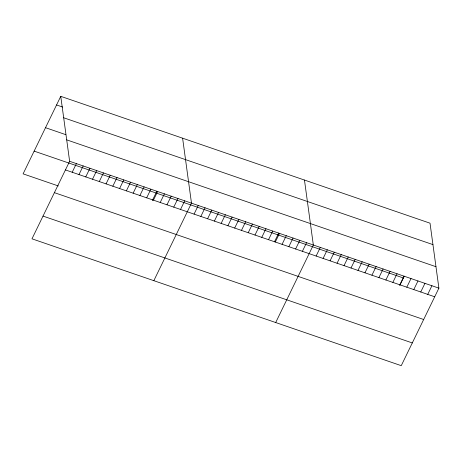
<?xml version="1.0" encoding="UTF-8"?>
<svg xmlns="http://www.w3.org/2000/svg" width="462" height="462" viewBox="0 0 462 462"><rect width="100%" height="100%" fill="white"/><g stroke="black" fill="none" stroke-linecap="round" stroke-linejoin="round"><path stroke-width="0.69" d="M60.747 96.327L69.629 161.29L31.982 238.819L401.253 365.673L438.9 288.144L430.018 223.181L60.747 96.327L23.1 173.856L58.304 185.949M72.205 172.245L76.397 163.617M78.979 174.572L83.172 165.939M85.747 176.9L89.94 168.266M92.515 179.227L96.708 170.593M99.29 181.549L103.476 172.915M106.058 183.876L110.251 175.242M112.826 186.203L117.019 177.57M119.594 188.525L123.787 179.897M126.369 190.852L130.561 182.219M133.137 193.18L137.329 184.546M139.905 195.507L144.098 186.873M146.679 197.828L150.866 189.195M152.321 200.56L156.855 191.222M153.448 200.156L157.64 191.522M160.216 202.483L164.408 193.849M166.984 204.81L171.177 196.177M173.758 207.132L177.951 198.498M180.527 209.459L184.719 200.826M153.84 280.682L191.487 203.153L182.606 138.184M194.069 214.108L198.256 205.48M200.837 216.435L205.03 207.802M207.605 218.763L211.798 210.129M214.374 221.09L218.566 212.456M221.148 223.412L225.34 214.778M227.916 225.739L232.109 217.105M234.684 228.066L238.877 219.433M241.459 230.388L245.645 221.76M248.227 232.715L252.419 224.082M254.995 235.043L259.188 226.409M261.763 237.37L265.956 228.736M268.538 239.691L272.73 231.058M274.486 241.793L278.713 233.085M275.306 242.019L279.498 233.385M282.074 244.346L286.267 235.712M288.848 246.668L293.041 238.04M295.616 248.995L299.809 240.361M302.385 251.322L306.577 242.689M275.698 322.545L313.346 245.016L304.464 180.047M316.129 256.046L320.322 247.413M323.105 258.437L327.298 249.809M330.082 260.834L334.274 252.2M337.058 263.23L341.251 254.597M344.034 265.627L348.221 256.993M351.005 268.024L355.197 259.39M357.981 270.42L362.173 261.787M364.957 272.817L369.15 264.183M371.933 275.213L376.126 266.58M378.909 277.61L383.096 268.976M385.88 280.007L390.072 271.373M392.856 282.403L397.049 273.77M399.832 284.8L404.025 276.166M399.728 285.551L404.262 276.218M406.808 287.191L411.001 278.563M413.785 289.587L417.977 280.96M420.761 291.984L424.948 283.35M427.731 294.381L431.924 285.747M56.555 104.955L62.647 107.051M63.675 117.764L432.946 244.617M45.513 127.691L65.823 134.673M66.695 139.853L435.966 266.707M69.629 161.29L438.9 288.144M34.142 151.12L403.413 277.974M65.437 169.924L434.707 296.777M54.395 192.66L423.666 319.513M43.024 216.083L412.295 342.937"/></g></svg>
